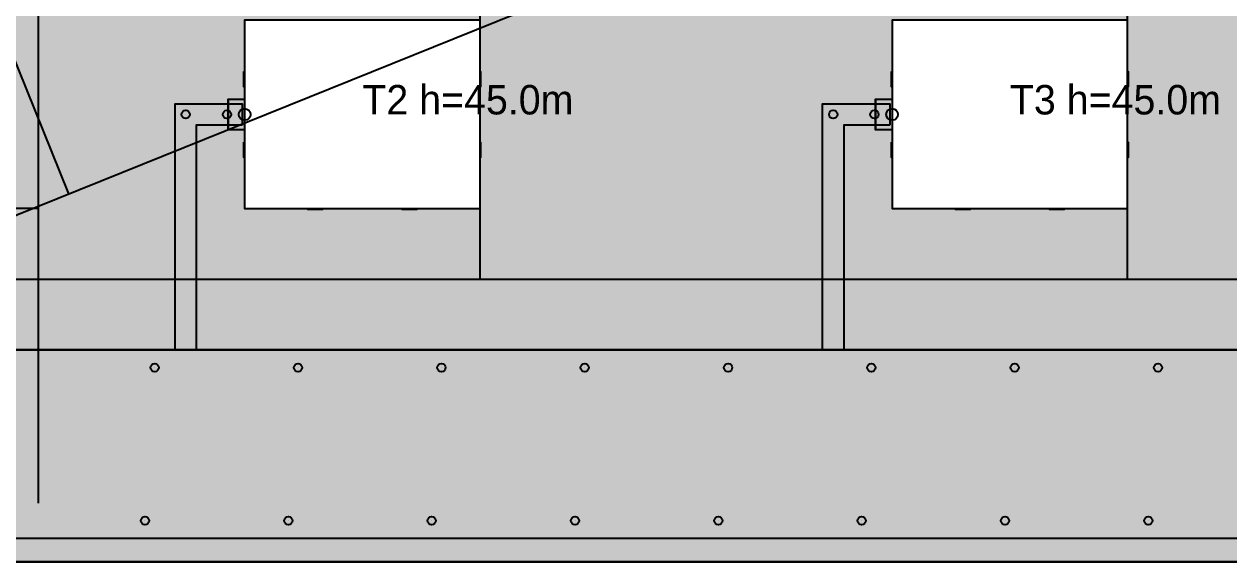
# Model space of a CAD drawing. Header units: metres. Extents: x 10 to 310, y 10 to 137.
# Drawn here: x 76.3 to 178.6, y 10 to 55.7 of the extents above; entities that cross this region are included whole.
import ezdxf

# ---------------------------------------------------------------- set-up
doc = ezdxf.new("R2010")
doc.units = ezdxf.units.M
for name, color, linetype in [('BUILDING_FOOTPRINT', 1, 'Continuous'), ('CANOPIES', 132, 'Continuous'), ('ENTRANCES', 132, 'Continuous'), ('GAS_PIPE', 2, 'Continuous'), ('GRASS', 84, 'Continuous'), ('HEATING_T1', 1, 'Continuous'), ('LABELS', 7, 'Continuous'), ('LAMPS', 2, 'Continuous'), ('PARKING', 253, 'Continuous'), ('PARKING_MARKINGS', 7, 'Continuous'), ('PATHS', 9, 'Continuous'), ('TERRITORY_BOUNDARY', 8, 'Continuous'), ('WATER_SUPPLY_B1', 5, 'Continuous'), ('WINDOWS', 150, 'Continuous')]:
    doc.layers.add(name, color=color, linetype=linetype)

msp = doc.modelspace()

# ---------------------------------------------------------------- hatches: boundary and pattern name
at = {"layer": 'GRASS'}
h = msp.add_hatch(color=84, dxfattribs=at)
h.paths.add_polyline_path([(10, 10), (10, 137), (310, 137), (310, 10), (10, 10)])
h.paths.add_polyline_path([(64.1, 47.1), (64.1, 28), (25, 28), (25, 12), (295, 12), (295, 28), (255.9, 28), (255.9, 47.1), (259.8, 47.1), (259.8, 48.9), (254.1, 48.9), (254.1, 28), (200.9, 28), (200.9, 47.1), (204.8, 47.1), (204.8, 48.9), (199.1, 48.9), (199.1, 28), (145.9, 28), (145.9, 47.1), (149.8, 47.1), (149.8, 48.9), (144.1, 48.9), (144.1, 28), (90.9, 28), (90.9, 47.1), (94.8, 47.1), (94.8, 48.9), (89.1, 48.9), (89.1, 28), (65.9, 28), (65.9, 48.9), (60.2, 48.9), (60.2, 47.1), (64.1, 47.1)], flags=16)
h.paths.add_polyline_path([(60, 56), (40, 56), (40, 40), (60, 40), (60, 56)], flags=16)
h.paths.add_polyline_path([(115, 56), (95, 56), (95, 40), (115, 40), (115, 56)], flags=16)
h.paths.add_polyline_path([(49.1, 86), (50.9, 86), (50.9, 90.8), (49.1, 90.8), (49.1, 86)], flags=16)
h.paths.add_polyline_path([(104.1, 90.8), (104.1, 86), (105.9, 86), (105.9, 90.8), (104.1, 90.8)], flags=16)
h.paths.add_polyline_path([(60, 107), (40, 107), (40, 91), (60, 91), (60, 107)], flags=16)
h.paths.add_polyline_path([(115, 107), (95, 107), (95, 91), (115, 91), (115, 107)], flags=16)
h.paths.add_polyline_path([(170, 107), (150, 107), (150, 91), (170, 91), (170, 107)], flags=16)
h.paths.add_polyline_path([(50.9, 119), (104.1, 119), (104.1, 107.2), (105.9, 107.2), (105.9, 119), (159.1, 119), (159.1, 107.2), (160.9, 107.2), (160.9, 119), (214.1, 119), (214.1, 107.2), (215.9, 107.2), (215.9, 119), (269.1, 119), (269.1, 107.2), (270.9, 107.2), (270.9, 119), (295, 119), (295, 135), (25, 135), (25, 119), (49.1, 119), (49.1, 107.2), (50.9, 107.2), (50.9, 119)], flags=16)
h.paths.add_polyline_path([(170, 56), (150, 56), (150, 40), (170, 40), (170, 56)], flags=16)
h.paths.add_polyline_path([(225, 40), (225, 56), (205, 56), (205, 40), (225, 40)], flags=16)
h.paths.add_polyline_path([(280, 40), (280, 56), (260, 56), (260, 40), (280, 40)], flags=16)
h.paths.add_polyline_path([(159.1, 90.8), (159.1, 86), (160.9, 86), (160.9, 90.8), (159.1, 90.8)], flags=16)
h.paths.add_polyline_path([(214.1, 86), (215.9, 86), (215.9, 90.8), (214.1, 90.8), (214.1, 86)], flags=16)
h.paths.add_polyline_path([(269.1, 90.8), (269.1, 86), (270.9, 86), (270.9, 90.8), (269.1, 90.8)], flags=16)
h.paths.add_polyline_path([(225, 91), (225, 107), (205, 107), (205, 91), (225, 91)], flags=16)
h.paths.add_polyline_path([(280, 91), (280, 107), (260, 107), (260, 91), (280, 91)], flags=16)
at = {"layer": 'PARKING'}
msp.add_hatch(color=253, dxfattribs=at).paths.add_polyline_path([(25, 12), (25, 28), (295, 28), (295, 12), (25, 12)])
at = {"layer": 'PATHS'}
for points in [[(94.8, 47.1), (90.9, 47.1), (90.9, 28), (89.1, 28), (89.1, 48.9), (94.8, 48.9), (94.8, 47.1)], [(149.8, 47.1), (145.9, 47.1), (145.9, 28), (144.1, 28), (144.1, 48.9), (149.8, 48.9), (149.8, 47.1)]]:
    msp.add_hatch(color=9, dxfattribs=at).paths.add_polyline_path(points)

# ---------------------------------------------------------------- linework, layer by layer
at = {"layer": 'BUILDING_FOOTPRINT'}
for points in [[(115, 40), (115, 56), (95, 56), (95, 40), (115, 40)], [(170, 40), (170, 56), (150, 56), (150, 40), (170, 40)]]:
    msp.add_lwpolyline(points, close=True, dxfattribs=at)
at = {"layer": 'CANOPIES'}
for points in [[(95, 49.3, 2.7), (95, 46.7, 2.7), (93.6, 46.7, 2.7), (93.6, 49.3, 2.7)], [(93.6, 46.7, 2.7), (93.6, 49.3, 2.7), (93.6, 49.3, 2.45), (93.6, 46.7, 2.45)], [(150, 49.3, 2.7), (150, 46.7, 2.7), (148.6, 46.7, 2.7), (148.6, 49.3, 2.7)], [(148.6, 46.7, 2.7), (148.6, 49.3, 2.7), (148.6, 49.3, 2.45), (148.6, 46.7, 2.45)]]:
    msp.add_3dface(points, dxfattribs=at)
at = {"layer": 'ENTRANCES'}
for centre in [(95, 48, 0.05), (150, 48, 0.05)]:
    msp.add_circle(centre, 0.5, dxfattribs=at)
at = {"layer": 'GAS_PIPE', "color": 2}
msp.add_line((77.5, 15, 0.6), (77.5, 132, 0.6), dxfattribs=at)
msp.add_polyline3d([(77.5, 40, 0.6), (60, 40, 0.6), (60, 40, 44)], dxfattribs=at)
at = {"layer": 'GRASS'}
msp.add_lwpolyline([(10, 10), (10, 137), (310, 137), (310, 10), (10, 10)], close=True, dxfattribs=at)
at = {"layer": 'HEATING_T1', "color": 1}
msp.add_line((15, 15, -1.3), (305, 132, -1.3), dxfattribs=at)
for points in [[(80.07, 41.25, -1.3), (60, 91, -1.3), (60, 91, -0.3)], [(115, 55.34, -1.3), (115, 55.34, -1.3), (115, 55.34, -0.3)]]:
    msp.add_polyline3d(points, dxfattribs=at)
at = {"layer": 'LAMPS'}
for p, q in [((90, 48), (90, 48, 4)), ((93.5, 48), (93.5, 48, 4)), ((145, 48), (145, 48, 4)), ((148.5, 48), (148.5, 48, 4)), ((87.37, 26.5), (87.37, 26.5, 4)), ((99.54, 26.5), (99.54, 26.5, 4)), ((111.72, 26.5), (111.72, 26.5, 4)), ((123.89, 26.5), (123.89, 26.5, 4)), ((136.07, 26.5), (136.07, 26.5, 4)), ((148.24, 26.5), (148.24, 26.5, 4)), ((160.41, 26.5), (160.41, 26.5, 4)), ((172.59, 26.5), (172.59, 26.5, 4)), ((86.54, 13.5), (86.54, 13.5, 4)), ((98.72, 13.5), (98.72, 13.5, 4)), ((110.89, 13.5), (110.89, 13.5, 4)), ((123.07, 13.5), (123.07, 13.5, 4)), ((135.24, 13.5), (135.24, 13.5, 4)), ((147.41, 13.5), (147.41, 13.5, 4)), ((159.59, 13.5), (159.59, 13.5, 4)), ((171.76, 13.5), (171.76, 13.5, 4))]:
    msp.add_line(p, q, dxfattribs=at)
for centre in [(90, 48, 4), (93.5, 48, 4), (145, 48, 4), (148.5, 48, 4), (87.37, 26.5, 4), (99.54, 26.5, 4), (111.72, 26.5, 4), (123.89, 26.5, 4), (136.07, 26.5, 4), (148.24, 26.5, 4), (160.41, 26.5, 4), (172.59, 26.5, 4), (86.54, 13.5, 4), (98.72, 13.5, 4), (110.89, 13.5, 4), (123.07, 13.5, 4), (135.24, 13.5, 4), (147.41, 13.5, 4), (159.59, 13.5, 4), (171.76, 13.5, 4)]:
    msp.add_circle(centre, 0.35, dxfattribs=at)
at = {"layer": 'PARKING'}
msp.add_lwpolyline([(25, 12), (25, 28), (295, 28), (295, 12), (25, 12)], close=True, dxfattribs=at)
at = {"layer": 'PARKING_MARKINGS'}
for p, q in [((77.5, 28), (72, 28)), ((80, 28), (74.5, 28)), ((82.5, 28), (77, 28)), ((85, 28), (79.5, 28)), ((87.5, 28), (82, 28)), ((90, 28), (84.5, 28)), ((92.5, 28), (87, 28)), ((95, 28), (89.5, 28)), ((97.5, 28), (92, 28)), ((100, 28), (94.5, 28)), ((102.5, 28), (97, 28)), ((105, 28), (99.5, 28)), ((107.5, 28), (102, 28)), ((110, 28), (104.5, 28)), ((112.5, 28), (107, 28)), ((115, 28), (109.5, 28)), ((117.5, 28), (112, 28)), ((120, 28), (114.5, 28)), ((122.5, 28), (117, 28)), ((125, 28), (119.5, 28)), ((127.5, 28), (122, 28)), ((130, 28), (124.5, 28)), ((132.5, 28), (127, 28)), ((135, 28), (129.5, 28)), ((137.5, 28), (132, 28)), ((140, 28), (134.5, 28)), ((142.5, 28), (137, 28)), ((145, 28), (139.5, 28)), ((147.5, 28), (142, 28)), ((150, 28), (144.5, 28)), ((152.5, 28), (147, 28)), ((155, 28), (149.5, 28)), ((157.5, 28), (152, 28)), ((160, 28), (154.5, 28)), ((162.5, 28), (157, 28)), ((165, 28), (159.5, 28)), ((167.5, 28), (162, 28)), ((170, 28), (164.5, 28)), ((172.5, 28), (167, 28)), ((175, 28), (169.5, 28)), ((177.5, 28), (172, 28)), ((180, 28), (174.5, 28)), ((182.5, 28), (177, 28))]:
    msp.add_line(p, q, dxfattribs=at)
at = {"layer": 'PATHS'}
for points in [[(94.8, 47.1), (90.9, 47.1), (90.9, 28), (89.1, 28), (89.1, 48.9), (94.8, 48.9), (94.8, 47.1)], [(149.8, 47.1), (145.9, 47.1), (145.9, 28), (144.1, 28), (144.1, 48.9), (149.8, 48.9), (149.8, 47.1)]]:
    msp.add_lwpolyline(points, close=True, dxfattribs=at)
at = {"layer": 'TERRITORY_BOUNDARY'}
msp.add_lwpolyline([(310, 10), (310, 137), (10, 137), (10, 10), (310, 10)], close=True, dxfattribs=at)
at = {"layer": 'WATER_SUPPLY_B1', "color": 5}
msp.add_line((10, 34, -1.6), (310, 34, -1.6), dxfattribs=at)
for points in [[(115, 34, -1.6), (115, 91, -1.6), (115, 91, -0.3)], [(170, 34, -1.6), (170, 91, -1.6), (170, 91, -0.3)], [(115, 34, -1.6), (115, 40, -1.6), (115, 40, -0.3)], [(170, 34, -1.6), (170, 40, -1.6), (170, 40, -0.3)]]:
    msp.add_polyline3d(points, dxfattribs=at)
at = {"layer": 'WINDOWS'}
for points in [[(94.95, 51.65, 1), (94.95, 50.35, 1), (94.95, 50.35, 2.4), (94.95, 51.65, 2.4)], [(94.95, 51.65, 4), (94.95, 50.35, 4), (94.95, 50.35, 5.4), (94.95, 51.65, 5.4)], [(94.95, 51.65, 7), (94.95, 50.35, 7), (94.95, 50.35, 8.4), (94.95, 51.65, 8.4)], [(94.95, 51.65, 10), (94.95, 50.35, 10), (94.95, 50.35, 11.4), (94.95, 51.65, 11.4)], [(94.95, 51.65, 13), (94.95, 50.35, 13), (94.95, 50.35, 14.4), (94.95, 51.65, 14.4)], [(94.95, 51.65, 16), (94.95, 50.35, 16), (94.95, 50.35, 17.4), (94.95, 51.65, 17.4)], [(94.95, 51.65, 19), (94.95, 50.35, 19), (94.95, 50.35, 20.4), (94.95, 51.65, 20.4)], [(94.95, 51.65, 22), (94.95, 50.35, 22), (94.95, 50.35, 23.4), (94.95, 51.65, 23.4)], [(94.95, 51.65, 25), (94.95, 50.35, 25), (94.95, 50.35, 26.4), (94.95, 51.65, 26.4)], [(94.95, 51.65, 28), (94.95, 50.35, 28), (94.95, 50.35, 29.4), (94.95, 51.65, 29.4)], [(94.95, 51.65, 31), (94.95, 50.35, 31), (94.95, 50.35, 32.4), (94.95, 51.65, 32.4)], [(94.95, 51.65, 34), (94.95, 50.35, 34), (94.95, 50.35, 35.4), (94.95, 51.65, 35.4)], [(94.95, 51.65, 37), (94.95, 50.35, 37), (94.95, 50.35, 38.4), (94.95, 51.65, 38.4)], [(94.95, 51.65, 40), (94.95, 50.35, 40), (94.95, 50.35, 41.4), (94.95, 51.65, 41.4)], [(94.95, 51.65, 43), (94.95, 50.35, 43), (94.95, 50.35, 44.4), (94.95, 51.65, 44.4)], [(115.05, 50.35, 1), (115.05, 51.65, 1), (115.05, 51.65, 2.4), (115.05, 50.35, 2.4)], [(115.05, 50.35, 4), (115.05, 51.65, 4), (115.05, 51.65, 5.4), (115.05, 50.35, 5.4)], [(115.05, 50.35, 7), (115.05, 51.65, 7), (115.05, 51.65, 8.4), (115.05, 50.35, 8.4)], [(115.05, 50.35, 10), (115.05, 51.65, 10), (115.05, 51.65, 11.4), (115.05, 50.35, 11.4)], [(115.05, 50.35, 13), (115.05, 51.65, 13), (115.05, 51.65, 14.4), (115.05, 50.35, 14.4)], [(115.05, 50.35, 16), (115.05, 51.65, 16), (115.05, 51.65, 17.4), (115.05, 50.35, 17.4)], [(115.05, 50.35, 19), (115.05, 51.65, 19), (115.05, 51.65, 20.4), (115.05, 50.35, 20.4)], [(115.05, 50.35, 22), (115.05, 51.65, 22), (115.05, 51.65, 23.4), (115.05, 50.35, 23.4)], [(115.05, 50.35, 25), (115.05, 51.65, 25), (115.05, 51.65, 26.4), (115.05, 50.35, 26.4)], [(115.05, 50.35, 28), (115.05, 51.65, 28), (115.05, 51.65, 29.4), (115.05, 50.35, 29.4)], [(115.05, 50.35, 31), (115.05, 51.65, 31), (115.05, 51.65, 32.4), (115.05, 50.35, 32.4)], [(115.05, 50.35, 34), (115.05, 51.65, 34), (115.05, 51.65, 35.4), (115.05, 50.35, 35.4)], [(115.05, 50.35, 37), (115.05, 51.65, 37), (115.05, 51.65, 38.4), (115.05, 50.35, 38.4)], [(115.05, 50.35, 40), (115.05, 51.65, 40), (115.05, 51.65, 41.4), (115.05, 50.35, 41.4)], [(115.05, 50.35, 43), (115.05, 51.65, 43), (115.05, 51.65, 44.4), (115.05, 50.35, 44.4)], [(149.95, 51.65, 1), (149.95, 50.35, 1), (149.95, 50.35, 2.4), (149.95, 51.65, 2.4)], [(149.95, 51.65, 4), (149.95, 50.35, 4), (149.95, 50.35, 5.4), (149.95, 51.65, 5.4)], [(149.95, 51.65, 7), (149.95, 50.35, 7), (149.95, 50.35, 8.4), (149.95, 51.65, 8.4)], [(149.95, 51.65, 10), (149.95, 50.35, 10), (149.95, 50.35, 11.4), (149.95, 51.65, 11.4)], [(149.95, 51.65, 13), (149.95, 50.35, 13), (149.95, 50.35, 14.4), (149.95, 51.65, 14.4)], [(149.95, 51.65, 16), (149.95, 50.35, 16), (149.95, 50.35, 17.4), (149.95, 51.65, 17.4)], [(149.95, 51.65, 19), (149.95, 50.35, 19), (149.95, 50.35, 20.4), (149.95, 51.65, 20.4)], [(149.95, 51.65, 22), (149.95, 50.35, 22), (149.95, 50.35, 23.4), (149.95, 51.65, 23.4)], [(149.95, 51.65, 25), (149.95, 50.35, 25), (149.95, 50.35, 26.4), (149.95, 51.65, 26.4)], [(149.95, 51.65, 28), (149.95, 50.35, 28), (149.95, 50.35, 29.4), (149.95, 51.65, 29.4)], [(149.95, 51.65, 31), (149.95, 50.35, 31), (149.95, 50.35, 32.4), (149.95, 51.65, 32.4)], [(149.95, 51.65, 34), (149.95, 50.35, 34), (149.95, 50.35, 35.4), (149.95, 51.65, 35.4)], [(149.95, 51.65, 37), (149.95, 50.35, 37), (149.95, 50.35, 38.4), (149.95, 51.65, 38.4)], [(149.95, 51.65, 40), (149.95, 50.35, 40), (149.95, 50.35, 41.4), (149.95, 51.65, 41.4)], [(149.95, 51.65, 43), (149.95, 50.35, 43), (149.95, 50.35, 44.4), (149.95, 51.65, 44.4)], [(170.05, 50.35, 1), (170.05, 51.65, 1), (170.05, 51.65, 2.4), (170.05, 50.35, 2.4)], [(170.05, 50.35, 4), (170.05, 51.65, 4), (170.05, 51.65, 5.4), (170.05, 50.35, 5.4)], [(170.05, 50.35, 7), (170.05, 51.65, 7), (170.05, 51.65, 8.4), (170.05, 50.35, 8.4)], [(170.05, 50.35, 10), (170.05, 51.65, 10), (170.05, 51.65, 11.4), (170.05, 50.35, 11.4)], [(170.05, 50.35, 13), (170.05, 51.65, 13), (170.05, 51.65, 14.4), (170.05, 50.35, 14.4)], [(170.05, 50.35, 16), (170.05, 51.65, 16), (170.05, 51.65, 17.4), (170.05, 50.35, 17.4)], [(170.05, 50.35, 19), (170.05, 51.65, 19), (170.05, 51.65, 20.4), (170.05, 50.35, 20.4)], [(170.05, 50.35, 22), (170.05, 51.65, 22), (170.05, 51.65, 23.4), (170.05, 50.35, 23.4)], [(170.05, 50.35, 25), (170.05, 51.65, 25), (170.05, 51.65, 26.4), (170.05, 50.35, 26.4)], [(170.05, 50.35, 28), (170.05, 51.65, 28), (170.05, 51.65, 29.4), (170.05, 50.35, 29.4)], [(170.05, 50.35, 31), (170.05, 51.65, 31), (170.05, 51.65, 32.4), (170.05, 50.35, 32.4)], [(170.05, 50.35, 34), (170.05, 51.65, 34), (170.05, 51.65, 35.4), (170.05, 50.35, 35.4)], [(170.05, 50.35, 37), (170.05, 51.65, 37), (170.05, 51.65, 38.4), (170.05, 50.35, 38.4)], [(170.05, 50.35, 40), (170.05, 51.65, 40), (170.05, 51.65, 41.4), (170.05, 50.35, 41.4)], [(170.05, 50.35, 43), (170.05, 51.65, 43), (170.05, 51.65, 44.4), (170.05, 50.35, 44.4)], [(94.95, 45.65, 1), (94.95, 44.35, 1), (94.95, 44.35, 2.4), (94.95, 45.65, 2.4)], [(94.95, 45.65, 4), (94.95, 44.35, 4), (94.95, 44.35, 5.4), (94.95, 45.65, 5.4)], [(94.95, 45.65, 7), (94.95, 44.35, 7), (94.95, 44.35, 8.4), (94.95, 45.65, 8.4)], [(94.95, 45.65, 10), (94.95, 44.35, 10), (94.95, 44.35, 11.4), (94.95, 45.65, 11.4)], [(94.95, 45.65, 13), (94.95, 44.35, 13), (94.95, 44.35, 14.4), (94.95, 45.65, 14.4)], [(94.95, 45.65, 16), (94.95, 44.35, 16), (94.95, 44.35, 17.4), (94.95, 45.65, 17.4)], [(94.95, 45.65, 19), (94.95, 44.35, 19), (94.95, 44.35, 20.4), (94.95, 45.65, 20.4)], [(94.95, 45.65, 22), (94.95, 44.35, 22), (94.95, 44.35, 23.4), (94.95, 45.65, 23.4)], [(94.95, 45.65, 25), (94.95, 44.35, 25), (94.95, 44.35, 26.4), (94.95, 45.65, 26.4)], [(94.95, 45.65, 28), (94.95, 44.35, 28), (94.95, 44.35, 29.4), (94.95, 45.65, 29.4)], [(94.95, 45.65, 31), (94.95, 44.35, 31), (94.95, 44.35, 32.4), (94.95, 45.65, 32.4)], [(94.95, 45.65, 34), (94.95, 44.35, 34), (94.95, 44.35, 35.4), (94.95, 45.65, 35.4)], [(94.95, 45.65, 37), (94.95, 44.35, 37), (94.95, 44.35, 38.4), (94.95, 45.65, 38.4)], [(94.95, 45.65, 40), (94.95, 44.35, 40), (94.95, 44.35, 41.4), (94.95, 45.65, 41.4)], [(94.95, 45.65, 43), (94.95, 44.35, 43), (94.95, 44.35, 44.4), (94.95, 45.65, 44.4)], [(115.05, 44.35, 1), (115.05, 45.65, 1), (115.05, 45.65, 2.4), (115.05, 44.35, 2.4)], [(115.05, 44.35, 4), (115.05, 45.65, 4), (115.05, 45.65, 5.4), (115.05, 44.35, 5.4)], [(115.05, 44.35, 7), (115.05, 45.65, 7), (115.05, 45.65, 8.4), (115.05, 44.35, 8.4)], [(115.05, 44.35, 10), (115.05, 45.65, 10), (115.05, 45.65, 11.4), (115.05, 44.35, 11.4)], [(115.05, 44.35, 13), (115.05, 45.65, 13), (115.05, 45.65, 14.4), (115.05, 44.35, 14.4)], [(115.05, 44.35, 16), (115.05, 45.65, 16), (115.05, 45.65, 17.4), (115.05, 44.35, 17.4)], [(115.05, 44.35, 19), (115.05, 45.65, 19), (115.05, 45.65, 20.4), (115.05, 44.35, 20.4)], [(115.05, 44.35, 22), (115.05, 45.65, 22), (115.05, 45.65, 23.4), (115.05, 44.35, 23.4)], [(115.05, 44.35, 25), (115.05, 45.65, 25), (115.05, 45.65, 26.4), (115.05, 44.35, 26.4)], [(115.05, 44.35, 28), (115.05, 45.65, 28), (115.05, 45.65, 29.4), (115.05, 44.35, 29.4)], [(115.05, 44.35, 31), (115.05, 45.65, 31), (115.05, 45.65, 32.4), (115.05, 44.35, 32.4)], [(115.05, 44.35, 34), (115.05, 45.65, 34), (115.05, 45.65, 35.4), (115.05, 44.35, 35.4)], [(115.05, 44.35, 37), (115.05, 45.65, 37), (115.05, 45.65, 38.4), (115.05, 44.35, 38.4)], [(115.05, 44.35, 40), (115.05, 45.65, 40), (115.05, 45.65, 41.4), (115.05, 44.35, 41.4)], [(115.05, 44.35, 43), (115.05, 45.65, 43), (115.05, 45.65, 44.4), (115.05, 44.35, 44.4)], [(149.95, 45.65, 1), (149.95, 44.35, 1), (149.95, 44.35, 2.4), (149.95, 45.65, 2.4)], [(149.95, 45.65, 4), (149.95, 44.35, 4), (149.95, 44.35, 5.4), (149.95, 45.65, 5.4)], [(149.95, 45.65, 7), (149.95, 44.35, 7), (149.95, 44.35, 8.4), (149.95, 45.65, 8.4)], [(149.95, 45.65, 10), (149.95, 44.35, 10), (149.95, 44.35, 11.4), (149.95, 45.65, 11.4)], [(149.95, 45.65, 13), (149.95, 44.35, 13), (149.95, 44.35, 14.4), (149.95, 45.65, 14.4)], [(149.95, 45.65, 16), (149.95, 44.35, 16), (149.95, 44.35, 17.4), (149.95, 45.65, 17.4)], [(149.95, 45.65, 19), (149.95, 44.35, 19), (149.95, 44.35, 20.4), (149.95, 45.65, 20.4)], [(149.95, 45.65, 22), (149.95, 44.35, 22), (149.95, 44.35, 23.4), (149.95, 45.65, 23.4)], [(149.95, 45.65, 25), (149.95, 44.35, 25), (149.95, 44.35, 26.4), (149.95, 45.65, 26.4)], [(149.95, 45.65, 28), (149.95, 44.35, 28), (149.95, 44.35, 29.4), (149.95, 45.65, 29.4)], [(149.95, 45.65, 31), (149.95, 44.35, 31), (149.95, 44.35, 32.4), (149.95, 45.65, 32.4)], [(149.95, 45.65, 34), (149.95, 44.35, 34), (149.95, 44.35, 35.4), (149.95, 45.65, 35.4)], [(149.95, 45.65, 37), (149.95, 44.35, 37), (149.95, 44.35, 38.4), (149.95, 45.65, 38.4)], [(149.95, 45.65, 40), (149.95, 44.35, 40), (149.95, 44.35, 41.4), (149.95, 45.65, 41.4)], [(149.95, 45.65, 43), (149.95, 44.35, 43), (149.95, 44.35, 44.4), (149.95, 45.65, 44.4)], [(170.05, 44.35, 1), (170.05, 45.65, 1), (170.05, 45.65, 2.4), (170.05, 44.35, 2.4)], [(170.05, 44.35, 4), (170.05, 45.65, 4), (170.05, 45.65, 5.4), (170.05, 44.35, 5.4)], [(170.05, 44.35, 7), (170.05, 45.65, 7), (170.05, 45.65, 8.4), (170.05, 44.35, 8.4)], [(170.05, 44.35, 10), (170.05, 45.65, 10), (170.05, 45.65, 11.4), (170.05, 44.35, 11.4)], [(170.05, 44.35, 13), (170.05, 45.65, 13), (170.05, 45.65, 14.4), (170.05, 44.35, 14.4)], [(170.05, 44.35, 16), (170.05, 45.65, 16), (170.05, 45.65, 17.4), (170.05, 44.35, 17.4)], [(170.05, 44.35, 19), (170.05, 45.65, 19), (170.05, 45.65, 20.4), (170.05, 44.35, 20.4)], [(170.05, 44.35, 22), (170.05, 45.65, 22), (170.05, 45.65, 23.4), (170.05, 44.35, 23.4)], [(170.05, 44.35, 25), (170.05, 45.65, 25), (170.05, 45.65, 26.4), (170.05, 44.35, 26.4)], [(170.05, 44.35, 28), (170.05, 45.65, 28), (170.05, 45.65, 29.4), (170.05, 44.35, 29.4)], [(170.05, 44.35, 31), (170.05, 45.65, 31), (170.05, 45.65, 32.4), (170.05, 44.35, 32.4)], [(170.05, 44.35, 34), (170.05, 45.65, 34), (170.05, 45.65, 35.4), (170.05, 44.35, 35.4)], [(170.05, 44.35, 37), (170.05, 45.65, 37), (170.05, 45.65, 38.4), (170.05, 44.35, 38.4)], [(170.05, 44.35, 40), (170.05, 45.65, 40), (170.05, 45.65, 41.4), (170.05, 44.35, 41.4)], [(170.05, 44.35, 43), (170.05, 45.65, 43), (170.05, 45.65, 44.4), (170.05, 44.35, 44.4)], [(100.35, 39.95, 1), (101.65, 39.95, 1), (101.65, 39.95, 2.4), (100.35, 39.95, 2.4)], [(100.35, 39.95, 4), (101.65, 39.95, 4), (101.65, 39.95, 5.4), (100.35, 39.95, 5.4)], [(100.35, 39.95, 7), (101.65, 39.95, 7), (101.65, 39.95, 8.4), (100.35, 39.95, 8.4)], [(100.35, 39.95, 10), (101.65, 39.95, 10), (101.65, 39.95, 11.4), (100.35, 39.95, 11.4)], [(100.35, 39.95, 13), (101.65, 39.95, 13), (101.65, 39.95, 14.4), (100.35, 39.95, 14.4)], [(100.35, 39.95, 16), (101.65, 39.95, 16), (101.65, 39.95, 17.4), (100.35, 39.95, 17.4)], [(100.35, 39.95, 19), (101.65, 39.95, 19), (101.65, 39.95, 20.4), (100.35, 39.95, 20.4)], [(100.35, 39.95, 22), (101.65, 39.95, 22), (101.65, 39.95, 23.4), (100.35, 39.95, 23.4)], [(100.35, 39.95, 25), (101.65, 39.95, 25), (101.65, 39.95, 26.4), (100.35, 39.95, 26.4)], [(100.35, 39.95, 28), (101.65, 39.95, 28), (101.65, 39.95, 29.4), (100.35, 39.95, 29.4)], [(100.35, 39.95, 31), (101.65, 39.95, 31), (101.65, 39.95, 32.4), (100.35, 39.95, 32.4)], [(100.35, 39.95, 34), (101.65, 39.95, 34), (101.65, 39.95, 35.4), (100.35, 39.95, 35.4)], [(100.35, 39.95, 37), (101.65, 39.95, 37), (101.65, 39.95, 38.4), (100.35, 39.95, 38.4)], [(100.35, 39.95, 40), (101.65, 39.95, 40), (101.65, 39.95, 41.4), (100.35, 39.95, 41.4)], [(100.35, 39.95, 43), (101.65, 39.95, 43), (101.65, 39.95, 44.4), (100.35, 39.95, 44.4)], [(108.35, 39.95, 1), (109.65, 39.95, 1), (109.65, 39.95, 2.4), (108.35, 39.95, 2.4)], [(108.35, 39.95, 4), (109.65, 39.95, 4), (109.65, 39.95, 5.4), (108.35, 39.95, 5.4)], [(108.35, 39.95, 7), (109.65, 39.95, 7), (109.65, 39.95, 8.4), (108.35, 39.95, 8.4)], [(108.35, 39.95, 10), (109.65, 39.95, 10), (109.65, 39.95, 11.4), (108.35, 39.95, 11.4)], [(108.35, 39.95, 13), (109.65, 39.95, 13), (109.65, 39.95, 14.4), (108.35, 39.95, 14.4)], [(108.35, 39.95, 16), (109.65, 39.95, 16), (109.65, 39.95, 17.4), (108.35, 39.95, 17.4)], [(108.35, 39.95, 19), (109.65, 39.95, 19), (109.65, 39.95, 20.4), (108.35, 39.95, 20.4)], [(108.35, 39.95, 22), (109.65, 39.95, 22), (109.65, 39.95, 23.4), (108.35, 39.95, 23.4)], [(108.35, 39.95, 25), (109.65, 39.95, 25), (109.65, 39.95, 26.4), (108.35, 39.95, 26.4)], [(108.35, 39.95, 28), (109.65, 39.95, 28), (109.65, 39.95, 29.4), (108.35, 39.95, 29.4)], [(108.35, 39.95, 31), (109.65, 39.95, 31), (109.65, 39.95, 32.4), (108.35, 39.95, 32.4)], [(108.35, 39.95, 34), (109.65, 39.95, 34), (109.65, 39.95, 35.4), (108.35, 39.95, 35.4)], [(108.35, 39.95, 37), (109.65, 39.95, 37), (109.65, 39.95, 38.4), (108.35, 39.95, 38.4)], [(108.35, 39.95, 40), (109.65, 39.95, 40), (109.65, 39.95, 41.4), (108.35, 39.95, 41.4)], [(108.35, 39.95, 43), (109.65, 39.95, 43), (109.65, 39.95, 44.4), (108.35, 39.95, 44.4)], [(155.35, 39.95, 1), (156.65, 39.95, 1), (156.65, 39.95, 2.4), (155.35, 39.95, 2.4)], [(155.35, 39.95, 4), (156.65, 39.95, 4), (156.65, 39.95, 5.4), (155.35, 39.95, 5.4)], [(155.35, 39.95, 7), (156.65, 39.95, 7), (156.65, 39.95, 8.4), (155.35, 39.95, 8.4)], [(155.35, 39.95, 10), (156.65, 39.95, 10), (156.65, 39.95, 11.4), (155.35, 39.95, 11.4)], [(155.35, 39.95, 13), (156.65, 39.95, 13), (156.65, 39.95, 14.4), (155.35, 39.95, 14.4)], [(155.35, 39.95, 16), (156.65, 39.95, 16), (156.65, 39.95, 17.4), (155.35, 39.95, 17.4)], [(155.35, 39.95, 19), (156.65, 39.95, 19), (156.65, 39.95, 20.4), (155.35, 39.95, 20.4)], [(155.35, 39.95, 22), (156.65, 39.95, 22), (156.65, 39.95, 23.4), (155.35, 39.95, 23.4)], [(155.35, 39.95, 25), (156.65, 39.95, 25), (156.65, 39.95, 26.4), (155.35, 39.95, 26.4)], [(155.35, 39.95, 28), (156.65, 39.95, 28), (156.65, 39.95, 29.4), (155.35, 39.95, 29.4)], [(155.35, 39.95, 31), (156.65, 39.95, 31), (156.65, 39.95, 32.4), (155.35, 39.95, 32.4)], [(155.35, 39.95, 34), (156.65, 39.95, 34), (156.65, 39.95, 35.4), (155.35, 39.95, 35.4)], [(155.35, 39.95, 37), (156.65, 39.95, 37), (156.65, 39.95, 38.4), (155.35, 39.95, 38.4)], [(155.35, 39.95, 40), (156.65, 39.95, 40), (156.65, 39.95, 41.4), (155.35, 39.95, 41.4)], [(155.35, 39.95, 43), (156.65, 39.95, 43), (156.65, 39.95, 44.4), (155.35, 39.95, 44.4)], [(163.35, 39.95, 1), (164.65, 39.95, 1), (164.65, 39.95, 2.4), (163.35, 39.95, 2.4)], [(163.35, 39.95, 4), (164.65, 39.95, 4), (164.65, 39.95, 5.4), (163.35, 39.95, 5.4)], [(163.35, 39.95, 7), (164.65, 39.95, 7), (164.65, 39.95, 8.4), (163.35, 39.95, 8.4)], [(163.35, 39.95, 10), (164.65, 39.95, 10), (164.65, 39.95, 11.4), (163.35, 39.95, 11.4)], [(163.35, 39.95, 13), (164.65, 39.95, 13), (164.65, 39.95, 14.4), (163.35, 39.95, 14.4)], [(163.35, 39.95, 16), (164.65, 39.95, 16), (164.65, 39.95, 17.4), (163.35, 39.95, 17.4)], [(163.35, 39.95, 19), (164.65, 39.95, 19), (164.65, 39.95, 20.4), (163.35, 39.95, 20.4)], [(163.35, 39.95, 22), (164.65, 39.95, 22), (164.65, 39.95, 23.4), (163.35, 39.95, 23.4)], [(163.35, 39.95, 25), (164.65, 39.95, 25), (164.65, 39.95, 26.4), (163.35, 39.95, 26.4)], [(163.35, 39.95, 28), (164.65, 39.95, 28), (164.65, 39.95, 29.4), (163.35, 39.95, 29.4)], [(163.35, 39.95, 31), (164.65, 39.95, 31), (164.65, 39.95, 32.4), (163.35, 39.95, 32.4)], [(163.35, 39.95, 34), (164.65, 39.95, 34), (164.65, 39.95, 35.4), (163.35, 39.95, 35.4)], [(163.35, 39.95, 37), (164.65, 39.95, 37), (164.65, 39.95, 38.4), (163.35, 39.95, 38.4)], [(163.35, 39.95, 40), (164.65, 39.95, 40), (164.65, 39.95, 41.4), (163.35, 39.95, 41.4)], [(163.35, 39.95, 43), (164.65, 39.95, 43), (164.65, 39.95, 44.4), (163.35, 39.95, 44.4)]]:
    msp.add_3dface(points, dxfattribs=at)

# ---------------------------------------------------------------- texts
at = {"layer": 'LABELS'}
for s, p in [('T2 h=45.0m', (105, 48)), ('T3 h=45.0m', (160, 48))]:
    msp.add_text(s, height=2.5, dxfattribs=at).set_placement(p)

doc.saveas('drawing.dxf')
